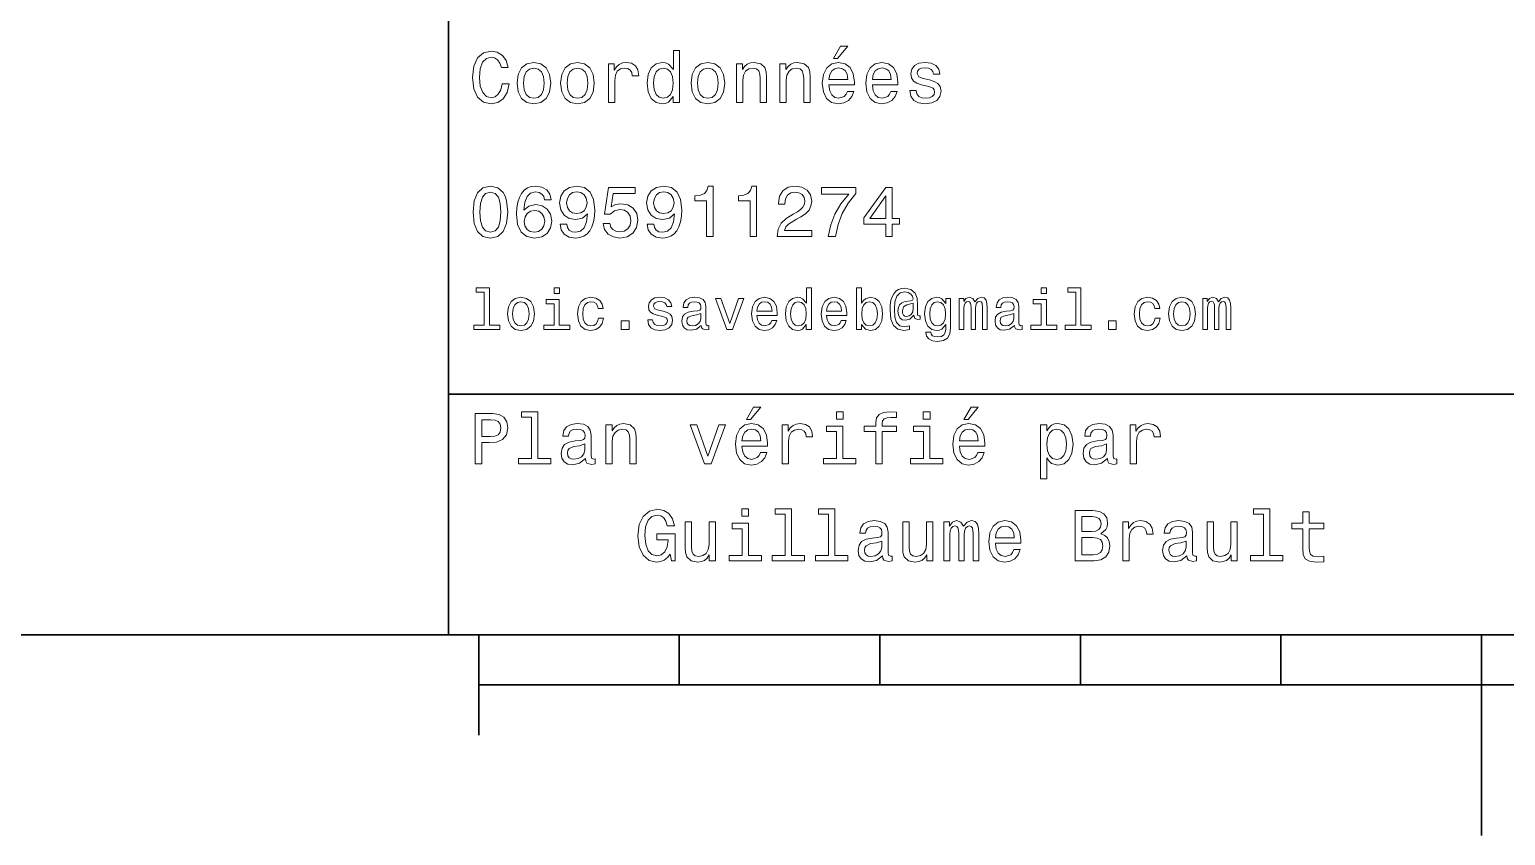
# Model space of a CAD drawing. Extents: x 0 to 297, y 0 to 210.
# Drawn here: x 76.1 to 149.7, y 0 to 40.2 of the extents above; entities that cross this region are included whole.
import ezdxf

# ---------------------------------------------------------------- set-up
doc = ezdxf.new("R2010")
doc.units = 0

msp = doc.modelspace()

# ---------------------------------------------------------------- linework, layer by layer
at = {"color": 7, "lineweight": 35}
for p, q in [((97, 10), (97, 70)), ((97, 22), (162, 22)), ((10, 10), (287, 10)), ((97, 10), (287, 10)), ((98.5, 7.5), (198.5, 7.5))]:
    msp.add_line(p, q, dxfattribs=at)
at = {"color": 7, "lineweight": 35, "ltscale": 0.125}
msp.add_line((98.5, 10), (98.5, 5), dxfattribs=at)
at = {"color": 7, "lineweight": 35, "ltscale": 0.0625}
for p, q in [((108.5, 10), (108.5, 7.5)), ((118.5, 10), (118.5, 7.5)), ((128.5, 10), (128.5, 7.5)), ((138.5, 10), (138.5, 7.5))]:
    msp.add_line(p, q, dxfattribs=at)
at = {"color": 7, "lineweight": 35, "ltscale": 0.25}
msp.add_line((148.5, 10), (148.5, 0), dxfattribs=at)
at = {"color": 7, "lineweight": 13}
for points in [[(99.66787, 37.460373), (99.595818, 37.15778), (99.476944, 36.941643), (99.311241, 36.808357), (99.116714, 36.765129), (98.882568, 36.829971), (98.698845, 37.024494), (98.57637, 37.341499), (98.536743, 37.780979), (98.57637, 38.216858), (98.695244, 38.537464), (98.87896, 38.731987), (99.116714, 38.80043), (99.289627, 38.764408), (99.437317, 38.663544), (99.552597, 38.501442), (99.631844, 38.278099), (99.97406, 38.278099), (99.865997, 38.620316), (99.678673, 38.879681), (99.422913, 39.041786), (99.116714, 39.099422), (98.734871, 39.009365), (98.443085, 38.757202), (98.25576, 38.342937), (98.190926, 37.780979), (98.25576, 37.219021), (98.443085, 36.804756), (98.734871, 36.548992), (99.116714, 36.462536), (99.451729, 36.530979), (99.721901, 36.721901), (99.912827, 37.035301), (100.013687, 37.460373)], [(108.201729, 36.829971), (108.201729, 36.530979), (108.51873, 36.530979), (108.51873, 39.117435), (108.20533, 39.117435), (108.20533, 38.170029), (107.963974, 38.443802), (107.816284, 38.508644), (107.646973, 38.533859), (107.340775, 38.461815), (107.103027, 38.260086), (106.948128, 37.935879), (106.894089, 37.5), (106.948128, 37.064121), (107.103027, 36.736309), (107.340775, 36.530979), (107.646973, 36.462536), (107.816284, 36.487751), (107.967575, 36.552593)], [(116.184441, 38.728386), (116.396973, 38.728386), (116.897697, 39.340778), (116.54467, 39.340778)], [(100.413544, 37.496399), (100.471184, 37.056915), (100.636887, 36.732708), (100.899857, 36.530979), (101.252884, 36.462536), (101.602303, 36.530979), (101.865273, 36.729107), (102.030983, 37.053314), (102.092216, 37.496399), (102.030983, 37.935879), (101.865273, 38.263687), (101.602303, 38.461815), (101.252884, 38.533859), (100.899857, 38.461815), (100.636887, 38.260086), (100.471184, 37.935879)], [(102.58213, 37.496399), (102.639771, 37.056915), (102.805473, 36.732708), (103.068443, 36.530979), (103.421471, 36.462536), (103.770897, 36.530979), (104.033859, 36.729107), (104.19957, 37.053314), (104.260803, 37.496399), (104.19957, 37.935879), (104.033859, 38.263687), (103.770897, 38.461815), (103.421471, 38.533859), (103.068443, 38.461815), (102.805473, 38.260086), (102.639771, 37.935879)], [(104.963257, 36.530979), (105.280258, 36.530979), (105.280258, 37.636887), (105.312683, 37.903458), (105.409943, 38.094379), (105.568443, 38.209652), (105.780983, 38.249279), (105.939484, 38.224064), (106.058357, 38.152016), (106.130402, 38.029537), (106.155617, 37.863831), (106.476227, 37.863831), (106.432999, 38.155621), (106.314117, 38.364552), (106.115997, 38.490635), (105.845825, 38.533859), (105.662102, 38.505043), (105.503601, 38.432995), (105.363113, 38.310516), (105.251442, 38.144814), (105.251442, 38.465416), (104.963257, 38.465416)], [(109.087898, 37.496399), (109.145531, 37.056915), (109.311241, 36.732708), (109.574203, 36.530979), (109.927231, 36.462536), (110.276657, 36.530979), (110.539627, 36.729107), (110.70533, 37.053314), (110.766571, 37.496399), (110.70533, 37.935879), (110.539627, 38.263687), (110.276657, 38.461815), (109.927231, 38.533859), (109.574203, 38.461815), (109.311241, 38.260086), (109.145531, 37.935879)], [(111.350143, 36.530979), (111.667145, 36.530979), (111.667145, 37.647694), (111.69957, 37.903458), (111.804031, 38.090778), (111.966141, 38.206051), (112.182274, 38.249279), (112.355186, 38.213257), (112.463257, 38.115993), (112.517288, 37.953888), (112.535301, 37.737751), (112.535301, 36.530979), (112.852303, 36.530979), (112.852303, 37.802593), (112.837898, 38.058357), (112.773056, 38.270893), (112.560516, 38.465416), (112.229103, 38.533859), (112.045387, 38.508644), (111.890488, 38.440201), (111.757202, 38.324928), (111.65274, 38.170029), (111.65274, 38.465416), (111.350143, 38.465416)], [(113.51873, 36.530979), (113.835732, 36.530979), (113.835732, 37.647694), (113.868156, 37.903458), (113.972626, 38.090778), (114.134727, 38.206051), (114.350861, 38.249279), (114.523773, 38.213257), (114.631844, 38.115993), (114.685883, 37.953888), (114.703888, 37.737751), (114.703888, 36.530979), (115.020889, 36.530979), (115.020889, 37.802593), (115.006485, 38.058357), (114.941643, 38.270893), (114.729111, 38.465416), (114.39769, 38.533859), (114.213974, 38.508644), (114.059082, 38.440201), (113.925789, 38.324928), (113.821327, 38.170029), (113.821327, 38.465416), (113.51873, 38.465416)], [(115.964699, 37.406338), (117.232712, 37.406338), (117.236313, 37.554035), (117.178673, 37.9683), (117.020172, 38.278099), (116.768013, 38.465416), (116.432999, 38.533859), (116.105186, 38.461815), (115.853027, 38.260086), (115.690918, 37.932278), (115.633286, 37.5), (115.687317, 37.056915), (115.849426, 36.732708), (116.097984, 36.530979), (116.422188, 36.462536), (116.703171, 36.509365), (116.933716, 36.631844), (117.103027, 36.826366), (117.200287, 37.085735), (116.886887, 37.085735), (116.822044, 36.941643), (116.728386, 36.833572), (116.461815, 36.747116), (116.256485, 36.786743), (116.101585, 36.912823), (116.000717, 37.118156), (115.964699, 37.395531)], [(118.133286, 37.406338), (119.401299, 37.406338), (119.4049, 37.554035), (119.34726, 37.9683), (119.188766, 38.278099), (118.9366, 38.465416), (118.601585, 38.533859), (118.273773, 38.461815), (118.021614, 38.260086), (117.859512, 37.932278), (117.801872, 37.5), (117.855911, 37.056915), (118.018013, 36.732708), (118.266571, 36.530979), (118.590775, 36.462536), (118.871758, 36.509365), (119.10231, 36.631844), (119.271614, 36.826366), (119.368881, 37.085735), (119.055481, 37.085735), (118.990631, 36.941643), (118.896973, 36.833572), (118.630402, 36.747116), (118.425072, 36.786743), (118.270172, 36.912823), (118.169312, 37.118156), (118.133286, 37.395531)], [(120.971901, 37.658501), (120.66571, 37.730545), (120.438766, 37.8134), (120.363113, 37.982708), (120.384727, 38.101585), (120.460373, 38.188038), (120.582855, 38.242073), (120.759369, 38.263687), (120.92868, 38.242073), (121.061966, 38.177231), (121.148415, 38.079971), (121.184441, 37.950287), (121.49424, 37.950287), (121.49424, 37.957493), (121.440201, 38.191643), (121.292511, 38.375359), (121.061966, 38.490635), (120.759369, 38.533859), (120.453171, 38.490635), (120.229828, 38.371758), (120.08934, 38.195244), (120.046112, 37.971901), (120.078529, 37.755764), (120.179398, 37.604465), (120.3451, 37.496399), (120.586456, 37.42075), (120.939484, 37.334293), (121.155624, 37.244236), (121.213257, 37.172188), (121.234871, 37.064121), (121.202454, 36.930836), (121.115997, 36.829971), (120.97551, 36.765129), (120.788185, 36.743515), (120.590057, 36.765129), (120.445969, 36.840778), (120.348709, 36.963257), (120.309082, 37.132565), (120.002884, 37.132565), (120.053314, 36.844379), (120.201012, 36.635445), (120.435158, 36.509365), (120.759369, 36.462536), (121.097984, 36.509365), (121.346542, 36.635445), (121.497841, 36.837173), (121.551872, 37.100143), (121.512253, 37.327087), (121.400574, 37.481987), (121.216858, 37.582851)], [(100.737755, 37.5), (100.770172, 37.824207), (100.87104, 38.058357), (101.033142, 38.20245), (101.252884, 38.25288), (101.469017, 38.20245), (101.631126, 38.061958), (101.731987, 37.824207), (101.768013, 37.5), (101.731987, 37.172188), (101.631126, 36.934437), (101.469017, 36.790344), (101.252884, 36.743515), (101.033142, 36.790344), (100.87104, 36.934437), (100.770172, 37.172188)], [(102.906342, 37.5), (102.938759, 37.824207), (103.039627, 38.058357), (103.201729, 38.20245), (103.421471, 38.25288), (103.637611, 38.20245), (103.799713, 38.061958), (103.900574, 37.824207), (103.9366, 37.5), (103.900574, 37.172188), (103.799713, 36.934437), (103.637611, 36.790344), (103.421471, 36.743515), (103.201729, 36.790344), (103.039627, 36.934437), (102.938759, 37.172188)], [(107.701012, 38.249279), (107.909943, 38.198845), (108.068443, 38.058357), (108.162102, 37.824207), (108.198128, 37.5), (108.162102, 37.172188), (108.068443, 36.938038), (107.909943, 36.793949), (107.701012, 36.747116), (107.502884, 36.793949), (107.351585, 36.938038), (107.250717, 37.175793), (107.2183, 37.5), (107.250717, 37.820606), (107.351585, 38.054756), (107.502884, 38.198845)], [(109.412102, 37.5), (109.444527, 37.824207), (109.545387, 38.058357), (109.707489, 38.20245), (109.927231, 38.25288), (110.143372, 38.20245), (110.305473, 38.061958), (110.406342, 37.824207), (110.44236, 37.5), (110.406342, 37.172188), (110.305473, 36.934437), (110.143372, 36.790344), (109.927231, 36.743515), (109.707489, 36.790344), (109.545387, 36.934437), (109.444527, 37.172188)], [(115.964699, 37.672909), (116.004318, 37.921471), (116.101585, 38.105186), (116.249283, 38.216858), (116.443802, 38.256485), (116.634727, 38.216858), (116.782425, 38.105186), (116.872482, 37.921471), (116.9049, 37.672909)], [(118.133286, 37.672909), (118.172913, 37.921471), (118.270172, 38.105186), (118.41787, 38.216858), (118.612396, 38.256485), (118.803314, 38.216858), (118.951012, 38.105186), (119.041069, 37.921471), (119.073486, 37.672909)], [(98.216141, 31.071325), (98.270172, 30.505762), (98.439484, 30.102304), (98.709656, 29.857347), (99.084297, 29.778097), (99.45533, 29.857347), (99.725502, 30.102304), (99.891212, 30.505762), (99.948845, 31.071325), (99.891212, 31.633286), (99.822769, 31.856628), (99.725502, 32.040344), (99.45533, 32.285301), (99.084297, 32.368156), (98.709656, 32.285301), (98.439484, 32.036743), (98.270172, 31.633286)], [(98.561958, 31.071325), (98.590775, 31.507204), (98.680832, 31.820604), (98.842941, 32.004322), (99.084297, 32.069164), (99.322044, 32.004322), (99.484146, 31.820604), (99.574211, 31.507204), (99.603027, 31.071325), (99.574211, 30.631844), (99.484146, 30.318443), (99.322044, 30.134726), (99.084297, 30.073486), (98.842941, 30.134726), (98.680832, 30.318443), (98.590775, 30.631844)], [(102.117432, 31.676512), (102.048988, 31.9683), (101.890488, 32.184437), (101.645531, 32.321323), (101.328529, 32.368156), (101.115997, 32.342937), (100.932274, 32.274494), (100.770172, 32.162823), (100.633286, 32.004322), (100.525215, 31.806194), (100.445969, 31.56484), (100.395531, 31.280258), (100.381126, 30.959654), (100.438759, 30.448126), (100.615273, 30.077089), (100.899857, 29.853746), (101.288902, 29.778097), (101.638329, 29.842939), (101.9049, 30.012247), (102.077812, 30.278818), (102.139046, 30.617435), (102.077812, 30.959654), (101.912102, 31.222622), (101.656342, 31.388329), (101.33934, 31.445965), (100.997116, 31.373919), (100.741356, 31.168587), (100.795387, 31.56484), (100.91066, 31.849422), (101.087173, 32.01873), (101.33213, 32.076366), (101.512245, 32.04755), (101.649132, 31.971901), (101.739197, 31.845821), (101.786026, 31.676512)], [(102.556915, 30.46974), (102.610954, 30.185158), (102.765854, 29.965418), (103.010803, 29.828529), (103.335014, 29.778097), (103.547554, 29.803314), (103.738472, 29.868155), (103.900574, 29.979826), (104.03746, 30.138329), (104.145531, 30.336454), (104.224785, 30.581411), (104.271614, 30.862391), (104.289627, 31.1866), (104.228386, 31.694523), (104.051872, 32.065559), (103.770897, 32.288902), (103.385445, 32.368156), (103.032417, 32.303314), (102.765854, 32.130402), (102.592941, 31.863832), (102.535301, 31.528818), (102.592941, 31.182997), (102.762245, 30.920029), (103.014412, 30.754322), (103.335014, 30.700287), (103.67363, 30.768732), (103.929398, 30.977665), (103.871758, 30.577808), (103.756485, 30.293226), (103.579971, 30.123919), (103.338615, 30.069883), (103.151299, 30.0951), (103.014412, 30.174351), (102.924355, 30.300432), (102.888329, 30.46974)], [(102.884727, 31.532419), (102.920746, 31.755764), (103.021614, 31.932276), (103.180115, 32.043949), (103.385445, 32.083572), (103.597984, 32.043949), (103.760086, 31.932276), (103.860954, 31.759365), (103.900574, 31.536022), (103.860954, 31.309076), (103.760086, 31.139769), (103.594383, 31.035301), (103.374641, 30.999279), (103.176514, 31.035301), (103.021614, 31.139769), (102.920746, 31.305475)], [(104.696686, 30.502161), (104.77594, 30.206772), (104.952454, 29.976225), (105.211815, 29.832132), (105.543228, 29.778097), (105.907059, 29.842939), (106.191643, 30.019451), (106.371758, 30.300432), (106.440201, 30.660662), (106.37896, 30.995676), (106.206055, 31.258644), (105.935883, 31.427954), (105.586456, 31.489193), (105.316284, 31.445965), (105.107346, 31.327089), (105.208214, 32.000721), (106.303314, 32.000721), (106.303314, 32.296108), (104.966858, 32.296108), (104.76873, 30.970461), (105.056915, 30.970461), (105.265854, 31.139769), (105.532425, 31.201008), (105.76297, 31.161383), (105.939484, 31.046108), (106.051155, 30.869596), (106.090775, 30.642651), (106.051155, 30.415705), (105.935883, 30.239193), (105.759369, 30.127522), (105.532425, 30.087896), (105.341499, 30.113111), (105.193802, 30.195965), (105.085739, 30.325647), (105.0317, 30.502161)], [(106.894089, 30.46974), (106.948128, 30.185158), (107.103027, 29.965418), (107.347984, 29.828529), (107.672188, 29.778097), (107.884727, 29.803314), (108.075645, 29.868155), (108.237755, 29.979826), (108.374641, 30.138329), (108.482712, 30.336454), (108.561958, 30.581411), (108.608788, 30.862391), (108.626801, 31.1866), (108.565559, 31.694523), (108.389053, 32.065559), (108.10807, 32.288902), (107.722626, 32.368156), (107.369598, 32.303314), (107.103027, 32.130402), (106.930115, 31.863832), (106.872482, 31.528818), (106.930115, 31.182997), (107.099426, 30.920029), (107.351585, 30.754322), (107.672188, 30.700287), (108.010803, 30.768732), (108.266571, 30.977665), (108.208931, 30.577808), (108.093658, 30.293226), (107.917145, 30.123919), (107.675797, 30.069883), (107.488472, 30.0951), (107.351585, 30.174351), (107.261528, 30.300432), (107.225502, 30.46974)], [(107.221901, 31.532419), (107.257927, 31.755764), (107.358788, 31.932276), (107.517288, 32.043949), (107.722626, 32.083572), (107.935158, 32.043949), (108.09726, 31.932276), (108.198128, 31.759365), (108.237755, 31.536022), (108.198128, 31.309076), (108.09726, 31.139769), (107.931557, 31.035301), (107.711815, 30.999279), (107.513687, 31.035301), (107.358788, 31.139769), (107.257927, 31.305475)], [(109.862389, 29.850143), (110.190201, 29.850143), (110.190201, 32.368156), (109.945244, 32.368156), (109.880402, 32.148415), (109.750717, 32.000721), (109.552597, 31.914265), (109.278816, 31.885447), (109.278816, 31.629683), (109.862389, 31.629683)], [(112.030975, 29.850143), (112.358788, 29.850143), (112.358788, 32.368156), (112.113831, 32.368156), (112.048988, 32.148415), (111.919312, 32.000721), (111.721184, 31.914265), (111.447403, 31.885447), (111.447403, 31.629683), (112.030975, 31.629683)], [(113.385445, 29.850143), (115.103745, 29.850143), (115.103745, 30.159943), (113.745674, 30.159943), (113.821327, 30.32925), (113.951004, 30.46974), (114.350861, 30.725504), (114.5634, 30.833572), (114.801147, 30.988472), (114.970459, 31.168587), (115.067719, 31.381123), (115.103745, 31.622478), (115.042511, 31.925072), (114.873199, 32.162823), (114.613831, 32.314121), (114.278816, 32.368156), (113.932999, 32.306915), (113.670029, 32.137608), (113.500717, 31.867435), (113.443085, 31.510807), (113.443085, 31.460375), (113.770889, 31.460375), (113.770889, 31.489193), (113.803314, 31.73415), (113.900574, 31.914265), (114.055473, 32.029537), (114.260803, 32.069164), (114.469742, 32.033142), (114.624641, 31.943083), (114.725502, 31.802593), (114.761528, 31.62608), (114.736313, 31.460375), (114.66787, 31.319883), (114.552597, 31.197405), (114.394089, 31.089336), (114.181557, 30.974062), (113.828529, 30.750719), (113.579971, 30.512968), (113.432274, 30.224783), (113.385445, 29.86095)], [(115.932281, 29.850143), (116.296112, 29.850143), (116.414986, 30.444523), (116.623917, 30.999279), (116.919312, 31.514408), (117.304756, 31.997118), (117.304756, 32.296108), (115.590057, 32.296108), (115.590057, 31.9683), (116.958939, 31.9683), (116.562683, 31.481987), (116.263687, 30.974062), (116.054756, 30.433718)], [(118.799713, 29.850143), (119.123917, 29.850143), (119.123917, 30.46974), (119.480545, 30.46974), (119.480545, 30.757925), (119.123917, 30.757925), (119.123917, 32.296108), (118.796112, 32.296108), (117.701012, 30.786743), (117.701012, 30.46974), (118.799713, 30.46974)], [(118.003601, 30.757925), (118.799713, 31.878241), (118.799713, 30.757925)], [(101.789627, 30.613832), (101.75, 30.386887), (101.649132, 30.213976), (101.48703, 30.098703), (101.285301, 30.062679), (101.072769, 30.098703), (100.91066, 30.210375), (100.806198, 30.383286), (100.773773, 30.610229), (100.809799, 30.833572), (100.91066, 31.002882), (101.07637, 31.11095), (101.299713, 31.150576), (101.49424, 31.11095), (101.649132, 31.006483), (101.75, 30.837175)], [(98.775215, 27.080692), (98.775215, 25.438042), (98.253601, 25.438042), (98.253601, 25.224785), (99.547554, 25.224785), (99.547554, 25.438042), (99.028816, 25.438042), (99.028816, 27.293949), (98.377525, 27.293949), (98.377525, 27.080692)], [(102.524498, 27.293949), (102.256485, 27.293949), (102.256485, 27.005764), (102.524498, 27.005764)], [(114.835732, 25.463978), (114.835732, 25.224785), (115.08934, 25.224785), (115.08934, 27.293949), (114.838615, 27.293949), (114.838615, 26.536024), (114.645531, 26.755045), (114.527374, 26.806917), (114.39193, 26.827091), (114.146973, 26.769453), (113.956772, 26.60807), (113.832855, 26.348703), (113.789627, 26), (113.832855, 25.651299), (113.956772, 25.38905), (114.146973, 25.224785), (114.39193, 25.170031), (114.527374, 25.190203), (114.648415, 25.242075)], [(117.593658, 25.463978), (117.780975, 25.242075), (118.03746, 25.170031), (118.279541, 25.224785), (118.472626, 25.38905), (118.593658, 25.651299), (118.639771, 26), (118.593658, 26.348703), (118.469742, 26.60807), (118.279541, 26.769453), (118.03746, 26.827091), (117.783859, 26.752163), (117.680115, 26.659943), (117.593658, 26.536024), (117.593658, 27.293949), (117.340057, 27.293949), (117.340057, 25.224785), (117.593658, 25.224785)], [(120.504318, 25.734871), (120.504318, 25.902018), (120.458214, 25.893373), (120.403458, 25.913546), (120.386169, 25.974064), (120.386169, 26.446688), (120.363113, 26.780981), (120.270889, 27.02882), (120.054756, 27.213257), (119.752159, 27.279539), (119.57637, 27.262249), (119.426514, 27.210375), (119.296829, 27.12392), (119.193085, 27.002882), (119.112389, 26.850145), (119.054756, 26.662825), (119.020172, 26.438042), (119.008644, 26.184439), (119.048988, 25.737753), (119.178673, 25.42075), (119.394814, 25.230549), (119.703171, 25.170031), (119.985588, 25.216139), (119.985588, 25.406342), (119.737747, 25.360231), (119.498558, 25.409224), (119.340057, 25.567724), (119.253601, 25.835735), (119.227661, 26.224785), (119.256485, 26.605188), (119.354462, 26.876081), (119.51297, 27.040346), (119.743515, 27.095102), (119.919312, 27.063402), (120.048988, 26.988474), (120.129684, 26.876081), (120.158501, 26.746399), (120.126801, 26.682999), (120.040344, 26.654179), (119.757927, 26.610952), (119.602303, 26.547552), (119.489914, 26.449568), (119.42363, 26.314121), (119.403458, 26.135448), (119.429398, 25.942364), (119.501442, 25.798271), (119.619598, 25.708935), (119.775215, 25.680117), (120.002884, 25.740635), (120.195969, 25.930836), (120.195969, 25.913546), (120.242073, 25.760807), (120.400574, 25.714699)], [(126.812683, 27.293949), (126.54467, 27.293949), (126.54467, 27.005764), (126.812683, 27.005764)], [(128.268021, 27.080692), (128.268021, 25.438042), (127.746399, 25.438042), (127.746399, 25.224785), (129.040344, 25.224785), (129.040344, 25.438042), (128.521622, 25.438042), (128.521622, 27.293949), (127.870316, 27.293949), (127.870316, 27.080692)], [(99.930832, 25.99712), (99.976944, 25.645535), (100.109512, 25.386168), (100.319885, 25.224785), (100.602303, 25.170031), (100.881844, 25.224785), (101.092216, 25.383286), (101.224785, 25.642653), (101.273773, 25.99712), (101.224785, 26.348703), (101.092216, 26.610952), (100.881844, 26.769453), (100.602303, 26.827091), (100.319885, 26.769453), (100.109512, 26.60807), (99.976944, 26.348703)], [(100.190201, 26), (100.216141, 26.259367), (100.296829, 26.446688), (100.426514, 26.56196), (100.602303, 26.602306), (100.775215, 26.56196), (100.9049, 26.449568), (100.985588, 26.259367), (101.014412, 26), (100.985588, 25.737753), (100.9049, 25.547552), (100.775215, 25.432278), (100.602303, 25.394814), (100.426514, 25.432278), (100.296829, 25.547552), (100.216141, 25.737753)], [(102.515854, 25.438042), (102.515854, 26.720463), (101.864555, 26.720463), (101.864555, 26.504324), (102.262245, 26.504324), (102.262245, 25.438042), (101.743515, 25.438042), (101.743515, 25.224785), (103.040344, 25.224785), (103.040344, 25.438042)], [(104.461098, 26.259367), (104.711815, 26.259367), (104.659943, 26.489914), (104.536026, 26.671471), (104.342941, 26.783863), (104.092216, 26.827091), (103.815559, 26.769453), (103.605186, 26.60807), (103.472626, 26.345821), (103.426514, 25.994238), (103.469742, 25.645535), (103.599426, 25.386168), (103.804031, 25.224785), (104.083572, 25.170031), (104.331413, 25.213257), (104.524498, 25.334295), (104.657059, 25.524496), (104.714699, 25.778099), (104.472626, 25.778099), (104.429398, 25.616716), (104.348701, 25.495678), (104.233429, 25.42075), (104.092216, 25.397696), (103.916428, 25.43516), (103.789627, 25.550434), (103.711815, 25.737753), (103.685883, 26.002882), (103.711815, 26.262249), (103.792511, 26.449568), (103.922188, 26.564842), (104.092216, 26.605188), (104.242073, 26.579252), (104.354469, 26.51297), (104.429398, 26.40346)], [(107.703171, 26.126802), (107.458214, 26.184439), (107.276657, 26.250721), (107.216141, 26.386168), (107.233429, 26.48127), (107.293945, 26.550434), (107.39193, 26.59366), (107.533142, 26.610952), (107.668587, 26.59366), (107.775215, 26.541788), (107.844383, 26.463978), (107.873199, 26.360231), (108.12104, 26.360231), (108.12104, 26.365995), (108.077812, 26.553314), (107.959656, 26.700289), (107.775215, 26.792507), (107.533142, 26.827091), (107.288185, 26.792507), (107.109512, 26.697407), (106.997116, 26.556196), (106.96254, 26.377523), (106.988472, 26.204613), (107.069168, 26.083574), (107.201729, 25.99712), (107.394814, 25.9366), (107.677231, 25.867435), (107.850143, 25.795389), (107.896255, 25.737753), (107.913544, 25.651299), (107.887611, 25.54467), (107.818443, 25.463978), (107.706055, 25.412106), (107.556198, 25.394814), (107.397697, 25.412106), (107.282425, 25.472624), (107.204613, 25.570606), (107.172913, 25.706053), (106.927956, 25.706053), (106.9683, 25.475506), (107.086456, 25.308359), (107.273773, 25.207495), (107.533142, 25.170031), (107.804031, 25.207495), (108.002884, 25.308359), (108.123917, 25.469742), (108.167145, 25.680117), (108.135445, 25.861673), (108.046112, 25.985592), (107.899139, 26.066284)], [(109.599426, 25.426514), (109.599426, 25.417868), (109.613831, 25.319885), (109.657059, 25.250721), (109.838615, 25.195967), (109.979828, 25.219021), (109.979828, 25.414986), (109.919312, 25.406342), (109.838615, 25.443806), (109.824203, 25.559078), (109.824203, 26.360231), (109.789627, 26.564842), (109.688759, 26.708935), (109.51297, 26.795389), (109.265129, 26.827091), (109.023056, 26.792507), (108.844383, 26.694525), (108.731987, 26.541788), (108.694527, 26.340059), (108.694527, 26.322767), (108.922188, 26.322767), (108.94236, 26.443806), (109.00576, 26.53026), (109.109512, 26.582134), (109.256485, 26.602306), (109.397697, 26.587896), (109.498558, 26.54467), (109.559074, 26.469742), (109.579254, 26.365995), (109.567726, 26.244957), (109.521614, 26.184439), (109.406342, 26.155621), (109.190201, 26.132566), (108.94236, 26.080692), (108.766571, 25.988474), (108.662827, 25.844381), (108.631126, 25.631124), (108.659943, 25.440924), (108.749283, 25.299713), (108.893372, 25.210375), (109.092216, 25.178675), (109.360229, 25.239195)], [(110.87896, 25.224785), (111.146973, 25.224785), (111.711815, 26.772335), (111.44957, 26.772335), (111.014404, 25.524496), (110.570602, 26.772335), (110.305473, 26.772335)], [(112.371758, 25.925074), (113.386169, 25.925074), (113.389046, 26.043228), (113.342941, 26.374641), (113.216141, 26.622478), (113.014404, 26.772335), (112.746399, 26.827091), (112.484146, 26.769453), (112.282417, 26.60807), (112.15274, 26.345821), (112.106628, 26), (112.149857, 25.645535), (112.279541, 25.386168), (112.478386, 25.224785), (112.737747, 25.170031), (112.962532, 25.207495), (113.146973, 25.305477), (113.282417, 25.461096), (113.360229, 25.668589), (113.109512, 25.668589), (113.057632, 25.553314), (112.982712, 25.46686), (112.769455, 25.397696), (112.605186, 25.429396), (112.48127, 25.53026), (112.400574, 25.694525), (112.371758, 25.916428)], [(112.371758, 26.138329), (112.403458, 26.337177), (112.48127, 26.48415), (112.599426, 26.573488), (112.755043, 26.605188), (112.907776, 26.573488), (113.025932, 26.48415), (113.097984, 26.337177), (113.123917, 26.138329)], [(114.435158, 26.599424), (114.602303, 26.559078), (114.729103, 26.446688), (114.804031, 26.259367), (114.832855, 26), (114.804031, 25.737753), (114.729103, 25.550434), (114.602303, 25.43516), (114.435158, 25.397696), (114.276657, 25.43516), (114.155617, 25.550434), (114.074928, 25.740635), (114.048988, 26), (114.074928, 26.256485), (114.155617, 26.443806), (114.276657, 26.559078)], [(115.841499, 25.925074), (116.855904, 25.925074), (116.858788, 26.043228), (116.812683, 26.374641), (116.685875, 26.622478), (116.484146, 26.772335), (116.216141, 26.827091), (115.953888, 26.769453), (115.752159, 26.60807), (115.622475, 26.345821), (115.57637, 26), (115.619598, 25.645535), (115.749275, 25.386168), (115.948128, 25.224785), (116.207489, 25.170031), (116.432274, 25.207495), (116.616714, 25.305477), (116.752159, 25.461096), (116.829971, 25.668589), (116.579247, 25.668589), (116.527374, 25.553314), (116.452446, 25.46686), (116.239189, 25.397696), (116.074928, 25.429396), (115.951004, 25.53026), (115.870316, 25.694525), (115.841499, 25.916428)], [(115.841499, 26.138329), (115.873199, 26.337177), (115.951004, 26.48415), (116.06916, 26.573488), (116.224785, 26.605188), (116.377518, 26.573488), (116.495674, 26.48415), (116.567719, 26.337177), (116.593658, 26.138329)], [(118.380402, 26), (118.351585, 25.740635), (118.273773, 25.550434), (118.149857, 25.43516), (117.994232, 25.397696), (117.824203, 25.43516), (117.700287, 25.550434), (117.622475, 25.737753), (117.596542, 26), (117.622475, 26.259367), (117.700287, 26.446688), (117.824203, 26.559078), (117.994232, 26.599424), (118.149857, 26.559078), (118.273773, 26.443806), (118.351585, 26.256485)], [(120.170029, 26.279539), (120.141212, 26.100866), (120.069168, 25.974064), (119.959656, 25.896255), (119.829971, 25.873199), (119.740631, 25.887609), (119.677231, 25.939482), (119.636887, 26.025938), (119.625359, 26.146975), (119.674347, 26.345821), (119.841499, 26.449568), (120.170029, 26.53026)], [(122.028816, 25.293949), (122.028816, 26.772335), (121.786743, 26.772335), (121.786743, 26.521614), (121.587898, 26.749281), (121.466858, 26.806917), (121.331413, 26.827091), (121.086456, 26.769453), (120.896255, 26.60807), (120.772339, 26.348703), (120.729111, 26), (120.772339, 25.648417), (120.896255, 25.38905), (121.086456, 25.224785), (121.331413, 25.170031), (121.469742, 25.190203), (121.585014, 25.242075), (121.786743, 25.461096), (121.786743, 25.242075), (121.763687, 25.069166), (121.700287, 24.945246), (121.579254, 24.873199), (121.39769, 24.847263), (121.239197, 24.864553), (121.126801, 24.907782), (121.060516, 24.98271), (121.040344, 25.083574), (120.795387, 25.083574), (120.795387, 25.072046), (120.832855, 24.887609), (120.948128, 24.749281), (121.132568, 24.659943), (121.383286, 24.628242), (121.682999, 24.671471), (121.881844, 24.792509), (121.994232, 25.002882)], [(120.991356, 26), (121.017288, 26.256485), (121.0951, 26.446688), (121.216141, 26.559078), (121.377518, 26.599424), (121.547546, 26.559078), (121.674347, 26.446688), (121.752159, 26.256485), (121.780975, 26), (121.752159, 25.737753), (121.674347, 25.550434), (121.547546, 25.43516), (121.377518, 25.397696), (121.216141, 25.43516), (121.0951, 25.550434), (121.017288, 25.740635)], [(122.458214, 25.224785), (122.691643, 25.224785), (122.691643, 26.259367), (122.706055, 26.414986), (122.749283, 26.527378), (122.815567, 26.59366), (122.902016, 26.619598), (122.971184, 26.596542), (123.017288, 26.538906), (123.040344, 26.440924), (123.048996, 26.311241), (123.048996, 25.224785), (123.268013, 25.224785), (123.268013, 26.259367), (123.282425, 26.412106), (123.325653, 26.524496), (123.394814, 26.59366), (123.48127, 26.619598), (123.55043, 26.596542), (123.596542, 26.538906), (123.625359, 26.311241), (123.625359, 25.224785), (123.858788, 25.224785), (123.858788, 26.293949), (123.844383, 26.515852), (123.798271, 26.685881), (123.706055, 26.789627), (123.556198, 26.827091), (123.380402, 26.769453), (123.244957, 26.602306), (123.138329, 26.766571), (122.959656, 26.827091), (122.795387, 26.769453), (122.682999, 26.60807), (122.682999, 26.772335), (122.458214, 26.772335)], [(125.213257, 25.426514), (125.213257, 25.417868), (125.227669, 25.319885), (125.270897, 25.250721), (125.452454, 25.195967), (125.593658, 25.219021), (125.593658, 25.414986), (125.533142, 25.406342), (125.452454, 25.443806), (125.438042, 25.559078), (125.438042, 26.360231), (125.403458, 26.564842), (125.302597, 26.708935), (125.126801, 26.795389), (124.878967, 26.827091), (124.636887, 26.792507), (124.458214, 26.694525), (124.345825, 26.541788), (124.308357, 26.340059), (124.308357, 26.322767), (124.536026, 26.322767), (124.556198, 26.443806), (124.619598, 26.53026), (124.723343, 26.582134), (124.870316, 26.602306), (125.011528, 26.587896), (125.112396, 26.54467), (125.172913, 26.469742), (125.193085, 26.365995), (125.181557, 26.244957), (125.135452, 26.184439), (125.020172, 26.155621), (124.804031, 26.132566), (124.556198, 26.080692), (124.380402, 25.988474), (124.276657, 25.844381), (124.244957, 25.631124), (124.273773, 25.440924), (124.363113, 25.299713), (124.507202, 25.210375), (124.706055, 25.178675), (124.97406, 25.239195)], [(126.804039, 25.438042), (126.804039, 26.720463), (126.15274, 26.720463), (126.15274, 26.504324), (126.55043, 26.504324), (126.55043, 25.438042), (126.0317, 25.438042), (126.0317, 25.224785), (127.328529, 25.224785), (127.328529, 25.438042)], [(132.219025, 26.259367), (132.469742, 26.259367), (132.417877, 26.489914), (132.293945, 26.671471), (132.100861, 26.783863), (131.850143, 26.827091), (131.573486, 26.769453), (131.363113, 26.60807), (131.23056, 26.345821), (131.184448, 25.994238), (131.227661, 25.645535), (131.357361, 25.386168), (131.561966, 25.224785), (131.841507, 25.170031), (132.08934, 25.213257), (132.282425, 25.334295), (132.414993, 25.524496), (132.472626, 25.778099), (132.23056, 25.778099), (132.187317, 25.616716), (132.106628, 25.495678), (131.991364, 25.42075), (131.850143, 25.397696), (131.674347, 25.43516), (131.547546, 25.550434), (131.469742, 25.737753), (131.443817, 26.002882), (131.469742, 26.262249), (131.55043, 26.449568), (131.680115, 26.564842), (131.850143, 26.605188), (132, 26.579252), (132.112396, 26.51297), (132.187317, 26.40346)], [(132.893372, 25.99712), (132.939484, 25.645535), (133.072052, 25.386168), (133.282425, 25.224785), (133.56485, 25.170031), (133.844391, 25.224785), (134.054764, 25.383286), (134.187317, 25.642653), (134.236313, 25.99712), (134.187317, 26.348703), (134.054764, 26.610952), (133.844391, 26.769453), (133.56485, 26.827091), (133.282425, 26.769453), (133.072052, 26.60807), (132.939484, 26.348703)], [(133.15274, 26), (133.17868, 26.259367), (133.259369, 26.446688), (133.389053, 26.56196), (133.56485, 26.602306), (133.737762, 26.56196), (133.867432, 26.449568), (133.948135, 26.259367), (133.976944, 26), (133.948135, 25.737753), (133.867432, 25.547552), (133.737762, 25.432278), (133.56485, 25.394814), (133.389053, 25.432278), (133.259369, 25.547552), (133.17868, 25.737753)], [(134.60231, 25.224785), (134.835739, 25.224785), (134.835739, 26.259367), (134.850143, 26.414986), (134.893372, 26.527378), (134.959656, 26.59366), (135.046112, 26.619598), (135.11528, 26.596542), (135.161392, 26.538906), (135.184448, 26.440924), (135.193085, 26.311241), (135.193085, 25.224785), (135.412109, 25.224785), (135.412109, 26.259367), (135.426514, 26.412106), (135.469742, 26.524496), (135.53891, 26.59366), (135.625366, 26.619598), (135.694534, 26.596542), (135.740631, 26.538906), (135.769455, 26.311241), (135.769455, 25.224785), (136.002884, 25.224785), (136.002884, 26.293949), (135.98848, 26.515852), (135.942368, 26.685881), (135.850143, 26.789627), (135.700287, 26.827091), (135.524506, 26.769453), (135.389053, 26.602306), (135.282425, 26.766571), (135.10376, 26.827091), (134.939484, 26.769453), (134.827087, 26.60807), (134.827087, 26.772335), (134.60231, 26.772335)], [(109.570602, 25.766571), (109.536026, 25.616716), (109.443802, 25.501442), (109.305473, 25.426514), (109.135445, 25.400578), (109.02594, 25.414986), (108.948128, 25.461096), (108.899139, 25.541788), (108.884727, 25.654181), (108.896255, 25.755045), (108.94236, 25.827091), (109.126801, 25.907782), (109.360229, 25.942364), (109.570602, 26.011528)], [(125.184441, 25.766571), (125.149857, 25.616716), (125.05764, 25.501442), (124.919312, 25.426514), (124.749283, 25.400578), (124.639771, 25.414986), (124.561958, 25.461096), (124.51297, 25.541788), (124.498558, 25.654181), (124.510086, 25.755045), (124.556198, 25.827091), (124.740631, 25.907782), (124.97406, 25.942364), (125.184441, 26.011528)], [(105.60807, 25.224785), (106.005768, 25.224785), (106.005768, 25.654181), (105.60807, 25.654181)], [(129.896255, 25.224785), (130.293945, 25.224785), (130.293945, 25.654181), (129.896255, 25.654181)], [(98.324211, 18.530979), (98.655617, 18.530979), (98.655617, 19.586454), (99.023056, 19.586454), (99.394089, 19.604465), (99.689484, 19.730547), (99.880402, 19.975504), (99.945244, 20.310518), (99.894814, 20.620316), (99.750717, 20.847261), (99.51297, 20.98415), (99.188759, 21.030979), (98.324211, 21.030979)], [(99.098701, 20.724783), (99.314842, 20.703169), (99.473343, 20.634726), (99.567001, 20.508644), (99.599426, 20.310518), (99.5634, 20.101583), (99.466141, 19.975504), (99.30043, 19.910662), (99.073486, 19.892651), (98.655617, 19.892651), (98.655617, 20.724783)], [(101.137611, 20.850864), (101.137611, 18.79755), (100.485588, 18.79755), (100.485588, 18.530979), (102.103027, 18.530979), (102.103027, 18.79755), (101.454613, 18.79755), (101.454613, 21.117435), (100.640488, 21.117435), (100.640488, 20.850864)], [(111.84726, 20.728386), (112.059799, 20.728386), (112.560516, 21.340778), (112.207489, 21.340778)], [(116.667145, 21.117435), (116.33213, 21.117435), (116.33213, 20.757204), (116.667145, 20.757204)], [(118.295387, 20.130404), (118.295387, 18.530979), (118.612396, 18.530979), (118.612396, 20.130404), (119.332855, 20.130404), (119.332855, 20.400576), (118.612396, 20.400576), (118.612396, 20.519451), (118.637611, 20.663544), (118.720459, 20.760807), (118.860954, 20.818443), (119.062683, 20.840057), (119.332855, 20.825647), (119.332855, 21.099422), (118.990631, 21.117435), (118.680832, 21.085014), (118.464699, 20.987751), (118.335014, 20.818443), (118.295387, 20.577089), (118.295387, 20.400576), (117.715424, 20.400576), (117.715424, 20.130404)], [(121.004326, 21.117435), (120.669312, 21.117435), (120.669312, 20.757204), (121.004326, 20.757204)], [(122.690201, 20.728386), (122.90274, 20.728386), (123.403458, 21.340778), (123.05043, 21.340778)], [(103.824928, 18.78314), (103.824928, 18.772333), (103.842941, 18.649855), (103.896973, 18.5634), (104.123917, 18.494957), (104.30043, 18.523775), (104.30043, 18.768732), (104.224785, 18.757925), (104.123917, 18.804754), (104.105911, 18.948847), (104.105911, 19.950287), (104.062683, 20.206051), (103.9366, 20.386166), (103.716858, 20.494236), (103.407059, 20.533861), (103.104469, 20.490633), (102.881126, 20.368155), (102.740631, 20.177233), (102.693802, 19.925072), (102.693802, 19.903458), (102.978386, 19.903458), (103.003601, 20.054754), (103.082855, 20.162823), (103.21254, 20.227665), (103.396255, 20.252882), (103.572769, 20.234869), (103.698845, 20.180836), (103.774498, 20.087175), (103.799713, 19.957493), (103.785301, 19.806194), (103.727669, 19.730547), (103.583572, 19.694523), (103.3134, 19.665705), (103.003601, 19.600864), (102.783859, 19.48559), (102.654175, 19.305475), (102.614555, 19.038904), (102.650574, 18.801151), (102.762245, 18.62464), (102.94236, 18.512968), (103.190926, 18.473343), (103.52594, 18.54899)], [(104.844383, 18.530979), (105.161385, 18.530979), (105.161385, 19.647694), (105.193802, 19.903458), (105.298271, 20.090778), (105.460373, 20.206051), (105.676514, 20.249279), (105.849426, 20.213255), (105.957497, 20.115993), (106.011528, 19.95389), (106.029541, 19.737751), (106.029541, 18.530979), (106.346542, 18.530979), (106.346542, 19.802593), (106.33213, 20.058357), (106.267288, 20.270893), (106.054756, 20.465418), (105.723343, 20.533861), (105.539627, 20.508644), (105.384727, 20.440201), (105.251442, 20.324926), (105.146973, 20.170029), (105.146973, 20.465418), (104.844383, 20.465418)], [(109.761528, 18.530979), (110.096542, 18.530979), (110.802597, 20.465418), (110.474785, 20.465418), (109.930832, 18.905619), (109.376083, 20.465418), (109.04467, 20.465418)], [(111.627518, 19.40634), (112.895531, 19.40634), (112.899132, 19.554033), (112.841499, 19.9683), (112.682999, 20.278097), (112.430832, 20.465418), (112.095825, 20.533861), (111.768013, 20.461815), (111.515854, 20.260086), (111.353745, 19.932276), (111.296112, 19.5), (111.350143, 19.056915), (111.512245, 18.732708), (111.760803, 18.530979), (112.085014, 18.462536), (112.365997, 18.509365), (112.596542, 18.631844), (112.765854, 18.826368), (112.863113, 19.085733), (112.549713, 19.085733), (112.484871, 18.941643), (112.391212, 18.833572), (112.124641, 18.747118), (111.919312, 18.786743), (111.764412, 18.912823), (111.663544, 19.118155), (111.627518, 19.395533)], [(111.627518, 19.672911), (111.667145, 19.921469), (111.764412, 20.105186), (111.912102, 20.216858), (112.106628, 20.256483), (112.297546, 20.216858), (112.445244, 20.105186), (112.535301, 19.921469), (112.567726, 19.672911)], [(113.637604, 18.530979), (113.954613, 18.530979), (113.954613, 19.636887), (113.98703, 19.903458), (114.08429, 20.094379), (114.242798, 20.209654), (114.45533, 20.249279), (114.613831, 20.224062), (114.732712, 20.152016), (114.804756, 20.029537), (114.829971, 19.863832), (115.150574, 19.863832), (115.107346, 20.155619), (114.988472, 20.364553), (114.790344, 20.490633), (114.520172, 20.533861), (114.336456, 20.505043), (114.177956, 20.432997), (114.03746, 20.310518), (113.925789, 20.144812), (113.925789, 20.465418), (113.637604, 20.465418)], [(116.656342, 18.79755), (116.656342, 20.400576), (115.842216, 20.400576), (115.842216, 20.130404), (116.33934, 20.130404), (116.33934, 18.79755), (115.690918, 18.79755), (115.690918, 18.530979), (117.311958, 18.530979), (117.311958, 18.79755)], [(120.993515, 18.79755), (120.993515, 20.400576), (120.179398, 20.400576), (120.179398, 20.130404), (120.676514, 20.130404), (120.676514, 18.79755), (120.028099, 18.79755), (120.028099, 18.530979), (121.649139, 18.530979), (121.649139, 18.79755)], [(122.470459, 19.40634), (123.73848, 19.40634), (123.742081, 19.554033), (123.684441, 19.9683), (123.52594, 20.278097), (123.273773, 20.465418), (122.938766, 20.533861), (122.610954, 20.461815), (122.358795, 20.260086), (122.196686, 19.932276), (122.139053, 19.5), (122.193085, 19.056915), (122.355194, 18.732708), (122.603745, 18.530979), (122.927956, 18.462536), (123.208939, 18.509365), (123.439484, 18.631844), (123.608795, 18.826368), (123.706055, 19.085733), (123.392654, 19.085733), (123.327812, 18.941643), (123.234154, 18.833572), (122.967583, 18.747118), (122.762253, 18.786743), (122.607353, 18.912823), (122.506485, 19.118155), (122.470459, 19.395533)], [(122.470459, 19.672911), (122.510086, 19.921469), (122.607353, 20.105186), (122.755043, 20.216858), (122.94957, 20.256483), (123.140488, 20.216858), (123.288185, 20.105186), (123.378242, 19.921469), (123.410667, 19.672911)], [(126.829254, 20.166426), (126.829254, 20.465418), (126.512253, 20.465418), (126.512253, 17.7817), (126.829254, 17.7817), (126.829254, 18.826368), (126.940926, 18.657061), (127.067009, 18.545389), (127.38401, 18.462536), (127.6866, 18.530979), (127.924355, 18.736311), (128.079254, 19.060518), (128.136887, 19.5), (128.079254, 19.935879), (127.924355, 20.260086), (127.6866, 20.461815), (127.38401, 20.533861), (127.211098, 20.512247), (127.0634, 20.443804), (126.937325, 20.328529)], [(127.329971, 18.747118), (127.117439, 18.793947), (126.96254, 18.93804), (126.86528, 19.17219), (126.832855, 19.5), (126.86528, 19.824207), (126.96254, 20.058357), (127.117439, 20.198847), (127.329971, 20.249279), (127.524498, 20.198847), (127.679398, 20.054754), (127.776657, 19.820604), (127.812683, 19.5), (127.776657, 19.175793), (127.679398, 18.93804), (127.524498, 18.793947)], [(129.847992, 18.78314), (129.847992, 18.772333), (129.865997, 18.649855), (129.920029, 18.5634), (130.146973, 18.494957), (130.323486, 18.523775), (130.323486, 18.768732), (130.247849, 18.757925), (130.146973, 18.804754), (130.128967, 18.948847), (130.128967, 19.950287), (130.085739, 20.206051), (129.959656, 20.386166), (129.739914, 20.494236), (129.430115, 20.533861), (129.127533, 20.490633), (128.904175, 20.368155), (128.763687, 20.177233), (128.716858, 19.925072), (128.716858, 19.903458), (129.00145, 19.903458), (129.026657, 20.054754), (129.105911, 20.162823), (129.235596, 20.227665), (129.419312, 20.252882), (129.595825, 20.234869), (129.721909, 20.180836), (129.797562, 20.087175), (129.822769, 19.957493), (129.808365, 19.806194), (129.750732, 19.730547), (129.606628, 19.694523), (129.336456, 19.665705), (129.026657, 19.600864), (128.806915, 19.48559), (128.677246, 19.305475), (128.637619, 19.038904), (128.67363, 18.801151), (128.785309, 18.62464), (128.965424, 18.512968), (129.213989, 18.473343), (129.548996, 18.54899)], [(130.986313, 18.530979), (131.303314, 18.530979), (131.303314, 19.636887), (131.335739, 19.903458), (131.432999, 20.094379), (131.591507, 20.209654), (131.804047, 20.249279), (131.96254, 20.224062), (132.081421, 20.152016), (132.153473, 20.029537), (132.17868, 19.863832), (132.499283, 19.863832), (132.456055, 20.155619), (132.337189, 20.364553), (132.139053, 20.490633), (131.868881, 20.533861), (131.685165, 20.505043), (131.526657, 20.432997), (131.386169, 20.310518), (131.274506, 20.144812), (131.274506, 20.465418), (130.986313, 20.465418)], [(103.788902, 19.208212), (103.745674, 19.020893), (103.630402, 18.876801), (103.457489, 18.78314), (103.244957, 18.750719), (103.10807, 18.768732), (103.010803, 18.826368), (102.94957, 18.927233), (102.931557, 19.067722), (102.945969, 19.193804), (103.003601, 19.283861), (103.234146, 19.384726), (103.52594, 19.427954), (103.788902, 19.514408)], [(129.811966, 19.208212), (129.768738, 19.020893), (129.653458, 18.876801), (129.48056, 18.78314), (129.268021, 18.750719), (129.131134, 18.768732), (129.033875, 18.826368), (128.972626, 18.927233), (128.95462, 19.067722), (128.969025, 19.193804), (129.026657, 19.283861), (129.257202, 19.384726), (129.548996, 19.427954), (129.811966, 19.514408)], [(108.046104, 14.025577), (108.107346, 13.690562), (108.28746, 13.690562), (108.28746, 15.041427), (107.376076, 15.041427), (107.376076, 14.73523), (107.938034, 14.73523), (107.938034, 14.713617), (107.894806, 14.382205), (107.779533, 14.137248), (107.60302, 13.982349), (107.383278, 13.931917), (107.138321, 13.996758), (106.947403, 14.191282), (106.824921, 14.511888), (106.781693, 14.951369), (106.82132, 15.387248), (106.943802, 15.707853), (107.138321, 15.902378), (107.401291, 15.970821), (107.581406, 15.934798), (107.729103, 15.833934), (107.837173, 15.664625), (107.898407, 15.43768), (108.255035, 15.43768), (108.161377, 15.783502), (107.984863, 16.042868), (107.736305, 16.201368), (107.422905, 16.259007), (107.012245, 16.168949), (106.702446, 15.90598), (106.504318, 15.491714), (106.435875, 14.940562), (106.504318, 14.385807), (106.702446, 13.971542), (106.994232, 13.708573), (107.361664, 13.622118), (107.567001, 13.650937), (107.750717, 13.722983), (107.909218, 13.849064)], [(111.958206, 16.277018), (111.623192, 16.277018), (111.623192, 15.916787), (111.958206, 15.916787)], [(113.777374, 16.010447), (113.777374, 13.957133), (113.125359, 13.957133), (113.125359, 13.690562), (114.74279, 13.690562), (114.74279, 13.957133), (114.094376, 13.957133), (114.094376, 16.277018), (113.280258, 16.277018), (113.280258, 16.010447)], [(115.945961, 16.010447), (115.945961, 13.957133), (115.293945, 13.957133), (115.293945, 13.690562), (116.911377, 13.690562), (116.911377, 13.957133), (116.262962, 13.957133), (116.262962, 16.277018), (115.448845, 16.277018), (115.448845, 16.010447)], [(137.631851, 16.010447), (137.631851, 13.957133), (136.979828, 13.957133), (136.979828, 13.690562), (138.59726, 13.690562), (138.59726, 13.957133), (137.948853, 13.957133), (137.948853, 16.277018), (137.134735, 16.277018), (137.134735, 16.010447)], [(110.301147, 15.625), (109.984146, 15.625), (109.984146, 14.508286), (109.94812, 14.248919), (109.843658, 14.0616), (109.681549, 13.946326), (109.469017, 13.910303), (109.299706, 13.939121), (109.191635, 14.025577), (109.130402, 14.173271), (109.11599, 14.382205), (109.11599, 15.625), (108.798988, 15.625), (108.798988, 14.353387), (108.809792, 14.097623), (108.878235, 13.885087), (109.087173, 13.690562), (109.422188, 13.622118), (109.602303, 13.647335), (109.757202, 13.712176), (109.890488, 13.823848), (109.998558, 13.985951), (109.998558, 13.690562), (110.301147, 13.690562)], [(111.947403, 13.957133), (111.947403, 15.560159), (111.133278, 15.560159), (111.133278, 15.289986), (111.630402, 15.289986), (111.630402, 13.957133), (110.981987, 13.957133), (110.981987, 13.690562), (112.60302, 13.690562), (112.60302, 13.957133)], [(118.633278, 13.942723), (118.633278, 13.931917), (118.651291, 13.809439), (118.70533, 13.722983), (118.932274, 13.654539), (119.108788, 13.683357), (119.108788, 13.928314), (119.033134, 13.917507), (118.932274, 13.964337), (118.914261, 14.10843), (118.914261, 15.109871), (118.871033, 15.365634), (118.744949, 15.54575), (118.525208, 15.653819), (118.215416, 15.693444), (117.912819, 15.650216), (117.689476, 15.527738), (117.548988, 15.336816), (117.502159, 15.084655), (117.502159, 15.063041), (117.786743, 15.063041), (117.811958, 15.214337), (117.891205, 15.322407), (118.020889, 15.387248), (118.204605, 15.412464), (118.381119, 15.394453), (118.507202, 15.340418), (118.582848, 15.246758), (118.608063, 15.117075), (118.593658, 14.965778), (118.536018, 14.89013), (118.39193, 14.854107), (118.12175, 14.825289), (117.811958, 14.760447), (117.592216, 14.645173), (117.462532, 14.465058), (117.422905, 14.198487), (117.458931, 13.960735), (117.570602, 13.784223), (117.750717, 13.672551), (117.999275, 13.632925), (118.33429, 13.708573)], [(121.144089, 15.625), (120.827087, 15.625), (120.827087, 14.508286), (120.791061, 14.248919), (120.686592, 14.0616), (120.52449, 13.946326), (120.311958, 13.910303), (120.142647, 13.939121), (120.034576, 14.025577), (119.973335, 14.173271), (119.958931, 14.382205), (119.958931, 15.625), (119.641922, 15.625), (119.641922, 14.353387), (119.652733, 14.097623), (119.721176, 13.885087), (119.930115, 13.690562), (120.265121, 13.622118), (120.445236, 13.647335), (120.600143, 13.712176), (120.733429, 13.823848), (120.841492, 13.985951), (120.841492, 13.690562), (121.144089, 13.690562)], [(121.695236, 13.690562), (121.98703, 13.690562), (121.98703, 14.983789), (122.005035, 15.178314), (122.059074, 15.318804), (122.141922, 15.401657), (122.249992, 15.434078), (122.336449, 15.40526), (122.394089, 15.333214), (122.422905, 15.210735), (122.433716, 15.048632), (122.433716, 13.690562), (122.707489, 13.690562), (122.707489, 14.983789), (122.725502, 15.174712), (122.779533, 15.315202), (122.86599, 15.401657), (122.97406, 15.434078), (123.060516, 15.40526), (123.118149, 15.333214), (123.154175, 15.048632), (123.154175, 13.690562), (123.445961, 13.690562), (123.445961, 15.027018), (123.427948, 15.304395), (123.370316, 15.516932), (123.255035, 15.646614), (123.067719, 15.693444), (122.847977, 15.621398), (122.678665, 15.412464), (122.54538, 15.617796), (122.322037, 15.693444), (122.116707, 15.621398), (121.976219, 15.419669), (121.976219, 15.625), (121.695236, 15.625)], [(124.267288, 14.565923), (125.535301, 14.565923), (125.538902, 14.713617), (125.481262, 15.127882), (125.322762, 15.43768), (125.070602, 15.625), (124.735588, 15.693444), (124.407776, 15.621398), (124.155617, 15.419669), (123.993515, 15.091859), (123.935875, 14.659582), (123.989914, 14.216499), (124.152016, 13.892291), (124.400574, 13.690562), (124.724777, 13.622118), (125.00576, 13.668948), (125.236305, 13.791427), (125.405617, 13.985951), (125.502876, 14.245317), (125.189476, 14.245317), (125.124634, 14.101225), (125.030975, 13.993155), (124.764404, 13.9067), (124.559074, 13.946326), (124.404175, 14.072407), (124.303314, 14.277738), (124.267288, 14.555116)], [(129.523056, 15.041427), (129.775208, 15.25036), (129.840057, 15.39085), (129.861664, 15.563761), (129.814835, 15.833934), (129.674347, 16.028458), (129.447403, 16.147335), (129.130402, 16.190563), (128.240631, 16.190563), (128.240631, 13.690562), (129.180832, 13.690562), (129.515854, 13.740994), (129.764404, 13.888689), (129.919312, 14.122839), (129.973343, 14.439842), (129.940918, 14.652378), (129.854462, 14.828891), (129.713974, 14.958574)], [(129.061951, 15.153098), (128.572052, 15.153098), (128.572052, 15.891571), (129.090775, 15.891571), (129.285294, 15.869957), (129.42218, 15.805116), (129.505035, 15.693444), (129.533859, 15.527738), (129.501434, 15.362032), (129.414978, 15.246758), (129.267288, 15.174712)], [(130.614548, 13.690562), (130.931549, 13.690562), (130.931549, 14.79647), (130.963974, 15.063041), (131.061234, 15.253963), (131.219742, 15.369237), (131.432281, 15.408862), (131.590775, 15.383646), (131.709656, 15.3116), (131.781693, 15.189121), (131.806915, 15.023416), (132.127518, 15.023416), (132.08429, 15.315202), (131.965424, 15.524136), (131.767288, 15.650216), (131.497116, 15.693444), (131.3134, 15.664625), (131.154892, 15.59258), (131.014404, 15.470101), (130.90274, 15.304395), (130.90274, 15.625), (130.614548, 15.625)], [(133.8134, 13.942723), (133.8134, 13.931917), (133.831406, 13.809439), (133.885452, 13.722983), (134.112396, 13.654539), (134.28891, 13.683357), (134.28891, 13.928314), (134.213257, 13.917507), (134.112396, 13.964337), (134.094376, 14.10843), (134.094376, 15.109871), (134.051147, 15.365634), (133.925079, 15.54575), (133.705322, 15.653819), (133.395538, 15.693444), (133.092941, 15.650216), (132.869598, 15.527738), (132.729111, 15.336816), (132.682281, 15.084655), (132.682281, 15.063041), (132.966858, 15.063041), (132.992065, 15.214337), (133.07132, 15.322407), (133.201004, 15.387248), (133.38472, 15.412464), (133.561234, 15.394453), (133.687317, 15.340418), (133.76297, 15.246758), (133.788177, 15.117075), (133.773773, 14.965778), (133.716141, 14.89013), (133.572052, 14.854107), (133.30188, 14.825289), (132.992065, 14.760447), (132.772339, 14.645173), (132.642654, 14.465058), (132.603027, 14.198487), (132.639053, 13.960735), (132.750717, 13.784223), (132.930832, 13.672551), (133.179398, 13.632925), (133.514404, 13.708573)], [(136.324203, 15.625), (136.007202, 15.625), (136.007202, 14.508286), (135.971176, 14.248919), (135.866714, 14.0616), (135.704605, 13.946326), (135.492081, 13.910303), (135.322769, 13.939121), (135.214691, 14.025577), (135.153458, 14.173271), (135.139053, 14.382205), (135.139053, 15.625), (134.822052, 15.625), (134.822052, 14.353387), (134.832855, 14.097623), (134.901291, 13.885087), (135.110229, 13.690562), (135.445251, 13.622118), (135.625366, 13.647335), (135.780258, 13.712176), (135.913544, 13.823848), (136.021606, 13.985951), (136.021606, 13.690562), (136.324203, 13.690562)], [(139.595093, 15.289986), (139.595093, 14.320966), (139.616714, 14.007565), (139.717575, 13.791427), (139.919312, 13.665346), (140.261536, 13.622118), (140.636169, 13.64013), (140.636169, 13.913905), (140.362396, 13.892291), (140.113831, 13.92111), (139.980545, 14.011168), (139.922913, 14.162464), (139.912109, 14.375), (139.912109, 15.289986), (140.636169, 15.289986), (140.636169, 15.560159), (139.912109, 15.560159), (139.912109, 16.125721), (139.595093, 16.125721), (139.595093, 15.560159), (139.047546, 15.560159), (139.047546, 15.289986)], [(124.267288, 14.832493), (124.306915, 15.081052), (124.404175, 15.26477), (124.551865, 15.376441), (124.746391, 15.416066), (124.937317, 15.376441), (125.085007, 15.26477), (125.175064, 15.081052), (125.207489, 14.832493)], [(129.141205, 13.989553), (128.572052, 13.989553), (128.572052, 14.850505), (129.108795, 14.850505), (129.335724, 14.825289), (129.497833, 14.74964), (129.595093, 14.619957), (129.627518, 14.432637), (129.595093, 14.23451), (129.505035, 14.097623), (129.353745, 14.01477)], [(118.59726, 14.367796), (118.554031, 14.180476), (118.438759, 14.036384), (118.265846, 13.942723), (118.053307, 13.910303), (117.91642, 13.928314), (117.81916, 13.985951), (117.757919, 14.086816), (117.739906, 14.227305), (117.754318, 14.353387), (117.811958, 14.443444), (118.042503, 14.544309), (118.33429, 14.587536), (118.59726, 14.673991)], [(133.777374, 14.367796), (133.734146, 14.180476), (133.618881, 14.036384), (133.445969, 13.942723), (133.233429, 13.910303), (133.096542, 13.928314), (132.999283, 13.985951), (132.938034, 14.086816), (132.920029, 14.227305), (132.934433, 14.353387), (132.992065, 14.443444), (133.222626, 14.544309), (133.514404, 14.587536), (133.777374, 14.673991)]]:
    msp.add_lwpolyline(points, close=True, dxfattribs=at)

doc.saveas('drawing.dxf')
